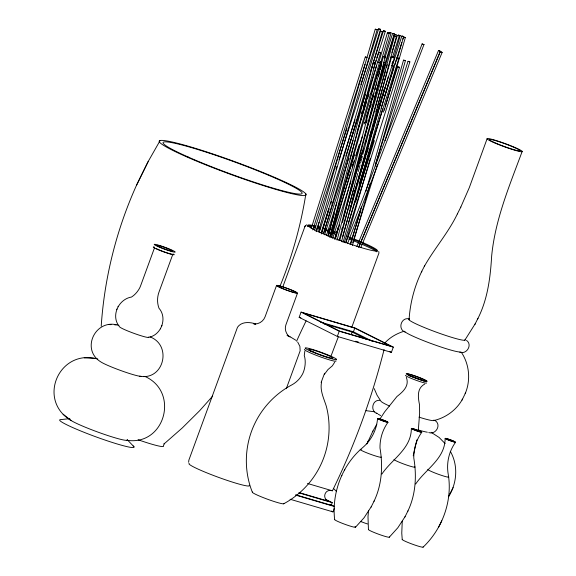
<?xml version="1.0" encoding="UTF-8"?>
<svg xmlns="http://www.w3.org/2000/svg" width="576" height="576" viewBox="0 0 576 576"><rect width="100%" height="100%" fill="white"/><g stroke="black" fill="none" stroke-linecap="round" stroke-linejoin="round"><path stroke-width="0.86" d="M375.25 29.196L377.15 29.686L375.25 29.196L316.476 231.386M321.66 233.359L380.434 31.169L381.974 31.507L382.342 31.637L323.561 233.842M382.334 31.651L380.434 31.183M378.871 62.158L387.41 32.782L389.254 33.221L330.041 237.182M391.104 32.911L389.203 32.429L391.104 32.911L384.077 57.11M364.5 137.218L394.394 34.394L396.295 34.87L395.791 36.612M400.234 35.604L398.326 35.114L400.234 35.604L393.703 58.068M396.986 59.551L403.517 37.087L405.353 37.526L384.322 110.153M405.418 37.57L403.517 37.102M368.518 510.401L367.999 516.802L368.438 529.61M402.25 521.158L401.767 533.174L402.235 539.568M409.068 319.802C410.098 302.976 414.468 286.387 421.834 271.224M101.21 326.196C104.45 277.56 116.503 229.608 136.548 185.184L148.126 161.618L160.157 140.472M377.561 418.522C376.582 430.013 371.506 440.006 362.765 447.523C342.18 464.854 331.639 493.006 334.642 519.653M411.358 428.479C411.278 448.805 392.198 458.842 381.859 474.077M445.147 438.437C445.075 458.762 425.988 468.799 415.649 484.034M418.298 430.502L419.623 413.345L419.522 404.784C417.974 397.224 416.736 388.282 424.735 384.034M311.206 228.499L365.292 56.93L367.114 57.449M372.492 89.525L381.146 62.078L380.34 61.754M374.746 97.07L385.56 62.755L383.681 62.179M385.214 106.214L397.656 66.751L399.535 67.327L398.952 67.212M321.574 382.154C319.738 390.506 323.87 398.441 326.29 406.174C331.625 426.305 329.234 448.193 319.824 466.762L319.45 467.525C311.486 482.868 298.901 495.67 283.637 503.806M373.55 68.638L378.763 52.358L380.585 52.913L377.597 62.352M380.578 52.934L379.757 52.754M394.553 57.506L391.363 56.556L394.553 57.506L374.234 121.745M381.103 108.151L397.087 57.607L398.614 58.01L398.974 58.162L359.143 184.097M375.509 164.074L408.024 61.286L409.097 61.538L409.903 61.862L384.977 140.666M360.907 84.521L378.67 28.8L380.196 29.189L380.549 29.369L339.019 159.66M383.515 30.751L385.33 31.32L383.515 30.751L373.068 63.324M384.718 58.234L392.645 33.372L394.344 33.833L377.035 88.805M394.524 33.941L393.696 33.775M397.418 35.323L399.305 35.892L397.418 35.323L391.954 52.466M392.27 66.002L401.839 36L403.718 36.547L402.898 39.139M403.718 36.569L401.832 36.022M305.87 193.918C300.773 225.72 292.054 256.903 279.799 286.697M416.88 439.87L413.237 455.832M448.546 496.62C457.135 483.271 458.359 465.106 450.288 451.289M328.126 235.879L373.327 62.626L375.235 63.058L329.81 237.175M366.451 122.818L367.135 120.204M370.541 107.15L371.225 104.537M372.809 98.446L373.493 95.832M375.084 89.734L375.768 87.127M376.222 85.385L376.898 82.771M378.49 76.68L379.85 71.453M380.311 69.71L381.672 64.49M342.475 222.494L383.81 64.044L383.429 63.943M335.398 238.896L383.4 56.39L385.315 56.815L337.082 240.185M339.797 240.437L353.772 188.294M354.233 186.559L357.732 173.52M358.193 171.785L360.058 164.83M360.526 163.094L362.39 156.139M362.851 154.404L394.524 36.209L396.374 36.598L341.482 241.718M154.685 247.399A9.785 0.835 20.1 0 0 154.591 247.594L140.681 285.602C139.471 289.282 135.936 294.3 131.53 297.036C118.346 299.146 110.412 316.325 119.664 326.894A15.372 1.31 20.1 0 0 135.36 333.857A15.372 1.31 20.1 0 0 148.435 337.082M148.284 337.392C161.208 335.484 167.702 318.06 158.983 308.246C157.075 303.077 157.09 297.252 158.99 292.082L172.901 254.081M327.924 236.117L334.339 213.624M349.884 159.113L377.525 62.208L379.058 62.561L379.426 62.69L329.818 236.614M342.619 236.75L388.274 76.687M343.037 242.438L393.379 65.938L391.666 65.462M343.735 216.698L385.61 70.718M386.604 67.262L387.346 64.67M341.806 229.298L342.302 227.57M384.43 80.726L384.926 78.998M338.947 240.516L354.557 186.091M375.862 111.809L376.61 109.217M377.107 107.489L391.478 57.391L390.895 57.19M349.906 208.202L350.647 205.61M351.641 202.154L382.363 95.04M382.86 93.312L384.098 88.999M350.755 244.116L361.411 206.971M365.868 191.426L403.531 60.127L405.432 60.61M352.404 245.47L370.246 183.276M375.199 166.003L405.432 60.624L403.531 60.142M318.377 231.869L377.15 29.686M328.385 235.836L329.141 233.244M330.149 229.788L330.898 227.196M347.76 174.996L349.517 168.948M352.786 157.716L353.282 155.988M372.377 90.317L372.874 88.589M376.394 76.493L376.898 74.765M331.582 237.694L350.669 172.03M352.174 166.838L352.93 164.246M364.982 122.774L373.522 93.398L370.238 103.666M375.034 88.214L375.538 86.486M334.865 239.177L338.378 227.081L334.555 239.04M358.366 165.355L361.13 155.851M357.278 183.355L358.034 180.763M358.538 179.035L381.643 99.54M382.147 97.812L385.164 87.444M391.946 64.116L392.695 61.524M355.543 202.118L382.666 108.806M345.895 242.352L370.253 158.537M422.107 43.913L423.936 44.633L422.107 43.913L345.715 242.914M465.192 393.61C470.923 380.275 469.418 364.147 461.246 352.13M312.811 229.932L365.011 64.368M321.264 233.95L329.119 209.11M330.746 203.969L331.56 201.398M345.917 156.002L365.422 94.334M323.41 233.669L352.944 140.299M361.346 113.746L362.16 111.175M363.24 107.755L376.517 65.779M324.634 234.785L348.703 158.436M357.091 131.846L366.552 101.822M367.639 98.388L368.986 94.104M326.513 235.361L336.794 202.766M371.138 93.816L371.952 91.246M343.656 189.144L344.47 186.566M345.55 183.139L354.47 154.829M364.212 123.948L364.752 122.227M366.098 117.943L373.946 93.06M330.66 236.894L362.304 136.526M335.239 238.522L339.574 224.82M351.223 187.985L363.686 148.586M365.306 143.446L366.12 140.875M369.9 135.454L371.527 130.313M372.881 126.029L373.694 123.458M354.01 193.802L365.933 156.118M366.473 154.404L368.366 148.406M348.437 222.883L374.393 140.53M383.321 112.219L384.401 108.785M344.362 242.33L399.535 67.327M350.042 244.591L360.878 210.334M352.735 242.597L377.388 164.65M314.467 230.242L346.975 128.232M316.073 231.667L319.075 222.235M336.017 169.092L336.838 166.522M319.241 232.186L355.032 119.894M370.879 70.178L372.521 65.038M321.127 232.754L328.774 208.757M350.086 141.898L350.906 139.32M351.454 137.606L363.197 100.75M374.947 63.893L376.042 60.466M376.862 57.888L385.33 31.32M328.162 235.67L330.898 227.095M347.566 174.809L348.379 172.238M352.174 166.81L354.089 160.805M355.73 155.664L359.28 144.518M332.669 238.471L350.978 181.044M358.596 163.613L362.146 152.467M392.472 57.319L399.305 35.892M378.065 110.578L378.612 108.864M379.433 106.286L380.254 103.716M382.435 96.862L382.982 95.148M358.639 178.006L364.378 160.006M384.869 95.717L393.883 67.428M394.704 64.858L401.803 42.566M356.861 246.434L438.545 50.45L439.114 50.638L440.33 51.271L358.992 246.42M358.675 247.572L440.359 51.588L440.935 51.775L442.152 52.387L360.806 247.558M442.145 52.409L441.576 52.222M351.259 334.562L352.138 332.064L323.633 323.662M276.581 285.372L265.097 316.764C263.614 320.904 259.51 323.885 255.11 324M282.874 286.726L304.927 226.519M297.468 293.234A11.225 0.958 20.1 0 1 280.534 287.755A11.225 0.958 20.1 0 1 283.068 286.927A11.225 0.958 20.1 0 1 297.468 293.234L285.977 324.626C284.666 327.946 285.329 332.05 287.921 335.268M299.16 317.347L301.075 312.113L355.147 328.046L393.307 347.126L391.392 352.361L337.32 336.427L299.16 317.347L300.881 317.851M286.294 388.692L300.146 350.842L299.887 346.378L297.655 342.007M337.32 336.427L339.235 331.193L301.075 312.113M351.763 327.341L378.965 253.015L378.756 251.431M372.406 341.294L353.426 331.805L354.773 328.118L303.235 312.934L339.61 331.121L391.147 346.306L354.773 328.118M296.078 494.906L331.265 505.274L332.222 502.654L325.836 499.464M290.095 499.248L333.014 511.891L334.375 508.154M487.044 138.902L469.303 187.625L460.634 207.454M522.202 151.351C509.594 185.422 495.137 219.55 491.652 256.111C490.37 277.639 487.656 299.57 477.634 319.01M347.537 243.655L423.936 44.633M366.89 443.988L372.96 431.006L376.783 424.253M373.982 501.322C382.003 484.754 383.011 465.883 379.994 448.013C379.85 438.61 382.666 429.646 387.965 422.338A5.594 0.475 20.1 0 0 380.974 419.242A5.594 0.475 20.1 0 0 379.426 419.544A5.594 0.475 20.1 0 0 387.965 422.338M407.779 511.279C415.8 494.712 416.801 475.841 413.791 457.97C413.647 448.567 416.462 439.603 421.762 432.295A5.594 0.475 20.1 0 0 414.77 429.199A5.594 0.475 20.1 0 0 413.222 429.502A5.594 0.475 20.1 0 0 421.762 432.295M423.05 547.2C442.483 528.761 452.786 500.522 448.171 473.976C446.285 462.758 449.114 451.073 455.558 442.253A5.594 0.475 20.1 0 0 448.567 439.157A5.594 0.475 20.1 0 0 447.019 439.459A5.594 0.475 20.1 0 0 455.558 442.253M305.208 225.958L306.677 224.806M148.126 161.618L136.548 185.184M116.698 309.557L116.935 309.067M118.001 306.763L118.238 306.281M161.712 326.066L161.95 325.577M160.409 328.853L160.646 328.37M304.819 226.757L305.316 225.72M424.325 266.371C434.57 248.22 448.61 232.423 457.589 213.48L457.387 213.905L460.829 207.05M341.662 475.762L341.856 475.358M344.556 470.002L344.743 469.62M367.855 441.583L368.093 441.101M372.737 431.467L372.96 431.006M355.457 527.285L364.054 517.788L371.282 506.686M464.789 340.243L475.142 323.87M389.254 537.242L397.843 527.746L405.079 516.643M433.67 420.588C445.73 417.866 456.53 409.997 462.492 399.139M438.689 526.982L441.77 520.841M462.024 400.111L465.674 392.623M371.095 507.067L374.177 500.926M404.892 517.025L407.974 510.883M421.495 271.922L424.663 265.687M474.811 324.554L477.972 318.312M448.438 496.757L453.139 487.591M379.901 419.098L384.624 411.898L396.958 396.511C403.034 391.694 409.658 386.021 406.325 377.28M324.497 374.22L327.953 369.576L332.359 365.846L334.714 362.16M212.674 396.115L199.505 410.861L182.29 427.939L164.074 443.923L164.376 443.297L163.418 445.918A30.751 2.628 20.1 0 1 138.103 439.754M384.782 343.022C389.959 337.334 396.886 333.396 404.222 331.214M118.879 325.469C95.832 317.484 79.956 349.524 101.131 362.095A22.183 1.894 20.1 0 0 122.58 371.189A22.183 1.894 20.1 0 0 141.221 376.294M139.608 376.207C163.894 380.808 172.382 345.298 150.041 336.895M97.769 359.042C59.098 348.142 36.446 400.19 71.201 420.574M69.84 418.637L60.185 419.659A39.622 3.384 20.1 0 0 97.819 437.53A39.622 3.384 20.1 0 0 133.178 445.975M379.67 400.32C372.298 399.643 370.03 410.839 376.855 413.518M389.318 33.271L387.41 32.796M396.23 34.884L394.387 34.416M381.146 62.078L380.563 61.963M385.56 62.755L384.977 62.64M126.907 440.294C164.916 446.062 179.618 392.234 145.26 376.582M391.478 57.391L390.895 57.283M409.32 318.91C401.285 316.714 397.296 329.054 405.036 332.136M109.145 324.562L111.053 324.662M114.617 324.814L116.136 324.893M459.77 352.21C466.668 354.766 472.766 344.736 466.524 340.373M94.579 358.373L84.233 357.84M143.474 376.387L145.382 376.481M366.041 410.674L374.803 411.811M428.774 432.569C435.636 435.046 441.59 425.059 435.391 420.761M379.426 62.705L378.842 62.597M396.446 36.626L394.524 36.216M384.077 349.582A722.974 713.318 78.8 0 1 332.395 490.81C325.08 488.196 321.415 498.456 328.565 501.264L299.383 492.667M440.33 51.271L439.754 51.084M380.484 29.369L379.958 29.268M383.81 64.044L383.234 63.936M409.831 61.862L408.017 61.308M254.938 323.971L253.591 323.734L255.334 324.079M384.242 56.599L383.4 56.398M384.473 56.606L385.308 56.808M374.17 62.834L373.327 62.633M374.393 62.849L375.235 63.05M255.794 323.964C249.754 321.962 241.603 321.336 237.492 327.254L188.856 460.152L188.633 462.298M392.551 65.671L393.379 65.923M378.346 62.474L377.525 62.222M320.486 322.099L353.426 331.805M339.235 331.193L393.307 347.126M355.752 341.237L358.322 341.993M307.498 483.473L332.388 490.802M298.75 492.797L332.222 502.654M295.445 495.029L334.066 506.412M366.343 57.319L365.35 56.981M393.444 33.703L392.638 33.394M379.505 52.682L378.756 52.416M398.462 67.075L397.649 66.773M397.656 57.859L397.087 57.629M336.946 232.632L332.87 231.242A37.087 3.168 20.1 0 1 334.512 231.782M379.231 29.052L378.662 28.822M295.891 340.279L289.49 336.384M439.524 50.99L438.588 50.515M441.346 52.128L440.352 51.61M287.021 335.246L289.462 336.377M352.138 332.064L367.229 339.61M389.801 351.562L391.392 352.361M326.153 500.062L328.565 501.264M330.948 504.677L334.13 506.268M329.666 504.475L331.265 505.274M331.423 511.099L333.014 511.891M287.482 335.628L290.016 336.982M431.1 432.288L439.142 437.486L445.097 443.57M63.115 414.223L69.538 419.256A30.816 2.635 20.1 0 0 101.002 433.21A30.816 2.635 20.1 0 0 127.21 439.675L133.942 446.71M333.418 488.362L336.398 491.407M374.213 388.627L377.071 395.222L380.966 401.263A28.31 2.419 20.1 0 0 389.563 406.051M252.418 492.358C243.281 469.829 244.548 443.599 255.586 421.97L255.96 421.2C263.923 405.857 276.509 393.055 291.773 384.919C296.035 382.651 299.614 379.166 302.018 374.983C304.726 370.555 306.403 361.958 304.258 355.543L304.834 351.202M408.953 375.61A10.044 0.857 20.1 0 1 423.922 381.103M426.521 382.946A11.182 0.958 20.1 0 1 415.642 380.102A11.182 0.958 20.1 0 1 405.706 375.314M367.553 523.973A11.182 0.958 20.1 0 1 360.799 521.539M335.988 360.871A16.776 1.433 20.1 0 1 319.666 356.609A16.776 1.433 20.1 0 1 304.762 349.416M283.802 503.467A16.776 1.433 20.1 0 1 267.48 499.212A16.776 1.433 20.1 0 1 252.576 492.019M249.206 485.208A32.191 2.75 20.1 0 1 218.938 477.504A32.191 2.75 20.1 0 1 189.238 463.392M465.077 339.638A29.93 2.556 20.1 0 1 435.946 332.028A29.93 2.556 20.1 0 1 409.356 319.198M427.32 432.202A28.31 2.419 20.1 0 1 418.507 430.027M380.671 415.562A28.31 2.419 20.1 0 1 378.209 414.187M377.503 413.719A28.31 2.419 20.1 0 1 376.682 412.978M433.951 420.019A28.31 2.419 20.1 0 1 419.047 417.161M460.498 351.958A29.93 2.556 20.1 0 1 431.662 343.75A29.93 2.556 20.1 0 1 404.777 331.524M321.113 382.5A722.974 100.253 -69.2 0 1 324.569 373.234M330.811 356.616A722.974 100.253 -69.2 0 1 338.285 336.96M296.575 341.23A722.974 713.318 78.8 0 1 306.086 320.926M381.197 457.034A11.182 0.958 20.1 0 1 368.942 453.679A11.182 0.958 20.1 0 1 361.195 449.438M354.967 526.579A11.182 0.958 20.1 0 1 346.061 524.714A11.182 0.958 20.1 0 1 334.75 519.422M173.599 254.066A11.182 0.958 20.1 0 1 163.325 251.705A11.182 0.958 20.1 0 1 154.202 246.953M172.087 254.239A9.785 0.835 20.1 0 1 156.233 248.623M354.125 239.004A37.087 3.168 20.1 0 1 373.86 250.826A37.087 3.168 20.1 0 1 323.618 233.935A37.087 3.168 20.1 0 1 315.806 226.116M317.318 226.505A37.087 3.168 20.1 0 1 320.681 227.419M324.778 228.636A37.087 3.168 20.1 0 1 326.383 229.126M328.025 229.644A37.087 3.168 20.1 0 1 329.702 230.184M346.874 236.203A37.087 3.168 20.1 0 1 348.509 236.822M349.315 237.125A37.087 3.168 20.1 0 1 352.541 238.378M307.994 225.742A37.051 3.168 20.1 0 1 312.084 226.123M313.718 226.469A37.051 3.168 20.1 0 1 315.547 226.901M317.059 227.282A37.051 3.168 20.1 0 1 320.422 228.204M324.511 229.414A37.051 3.168 20.1 0 1 329.429 230.962M332.626 232.02A37.051 3.168 20.1 0 1 335.045 232.841M349.027 237.902A37.051 3.168 20.1 0 1 352.246 239.148M353.83 239.774A37.051 3.168 20.1 0 1 360.9 242.669M362.419 243.317A37.051 3.168 20.1 0 1 376.603 251.791M307.267 226.303A38.585 3.298 20.1 0 1 311.234 226.915M314.021 227.556A38.585 3.298 20.1 0 1 315.41 227.909M316.901 228.305A38.585 3.298 20.1 0 1 320.134 229.212M324.18 230.429A38.585 3.298 20.1 0 1 325.872 230.954M327.6 231.502A38.585 3.298 20.1 0 1 329.357 232.07M332.64 233.165A38.585 3.298 20.1 0 1 336.888 234.626M348.89 239.011A38.585 3.298 20.1 0 1 351.41 239.983M353.066 240.638A38.585 3.298 20.1 0 1 375.905 251.05M414.389 466.517A11.182 0.958 20.1 0 1 405.482 464.645A11.182 0.958 20.1 0 1 394.171 459.353M389.362 537.019A11.182 0.958 20.1 0 1 378.482 534.175A11.182 0.958 20.1 0 1 368.546 529.38M448.178 476.474A11.182 0.958 20.1 0 1 439.279 474.602A11.182 0.958 20.1 0 1 427.968 469.31M423.158 546.977A11.182 0.958 20.1 0 1 412.279 544.133A11.182 0.958 20.1 0 1 402.343 539.338M409.961 375.876A11.182 0.958 20.1 0 0 427.039 381.463A11.182 0.958 20.1 0 0 413.057 375.264A11.182 0.958 20.1 0 0 409.961 375.876M410.645 376.042A10.044 0.857 20.1 0 0 425.988 381.06A10.044 0.857 20.1 0 0 413.424 375.494A10.044 0.857 20.1 0 0 410.645 376.042M310.781 351.252A16.776 1.433 20.1 0 0 336.398 359.64A16.776 1.433 20.1 0 0 315.425 350.338A16.776 1.433 20.1 0 0 310.781 351.252M313.193 351.85A12.766 1.087 20.1 0 0 332.683 358.229A12.766 1.087 20.1 0 0 316.728 351.151A12.766 1.087 20.1 0 0 313.193 351.85M281.189 287.914A10.094 0.864 20.1 0 0 296.417 292.838A10.094 0.864 20.1 0 0 283.471 287.165A10.094 0.864 20.1 0 0 281.189 287.914M493.33 142.337A18.785 1.606 20.1 0 0 522.022 151.726A18.785 1.606 20.1 0 0 498.528 141.307A18.785 1.606 20.1 0 0 493.33 142.337M494.755 142.69A16.416 1.404 20.1 0 0 519.818 150.898A16.416 1.404 20.1 0 0 499.298 141.79A16.416 1.404 20.1 0 0 494.755 142.69M380.03 419.695A4.586 0.389 20.1 0 0 387.043 421.992A4.586 0.389 20.1 0 0 381.305 419.443A4.586 0.389 20.1 0 0 380.03 419.695M157.975 246.564A11.182 0.958 20.1 0 0 175.054 252.151A11.182 0.958 20.1 0 0 161.071 245.952A11.182 0.958 20.1 0 0 157.975 246.564M159.638 246.974A8.417 0.72 20.1 0 0 172.498 251.179A8.417 0.72 20.1 0 0 161.964 246.514A8.417 0.72 20.1 0 0 159.638 246.974M188.158 157.01A73.958 6.314 20.1 0 0 301.104 193.975A73.958 6.314 20.1 0 0 208.627 152.957A73.958 6.314 20.1 0 0 188.158 157.01M185.566 156.37A78.271 6.689 20.1 0 0 305.1 195.494A78.271 6.689 20.1 0 0 207.223 152.086A78.271 6.689 20.1 0 0 185.566 156.37M413.827 429.653A4.586 0.389 20.1 0 0 420.833 431.95A4.586 0.389 20.1 0 0 415.094 429.401A4.586 0.389 20.1 0 0 413.827 429.653M447.624 439.61A4.586 0.389 20.1 0 0 454.63 441.9A4.586 0.389 20.1 0 0 448.891 439.358A4.586 0.389 20.1 0 0 447.624 439.61"/></g></svg>
